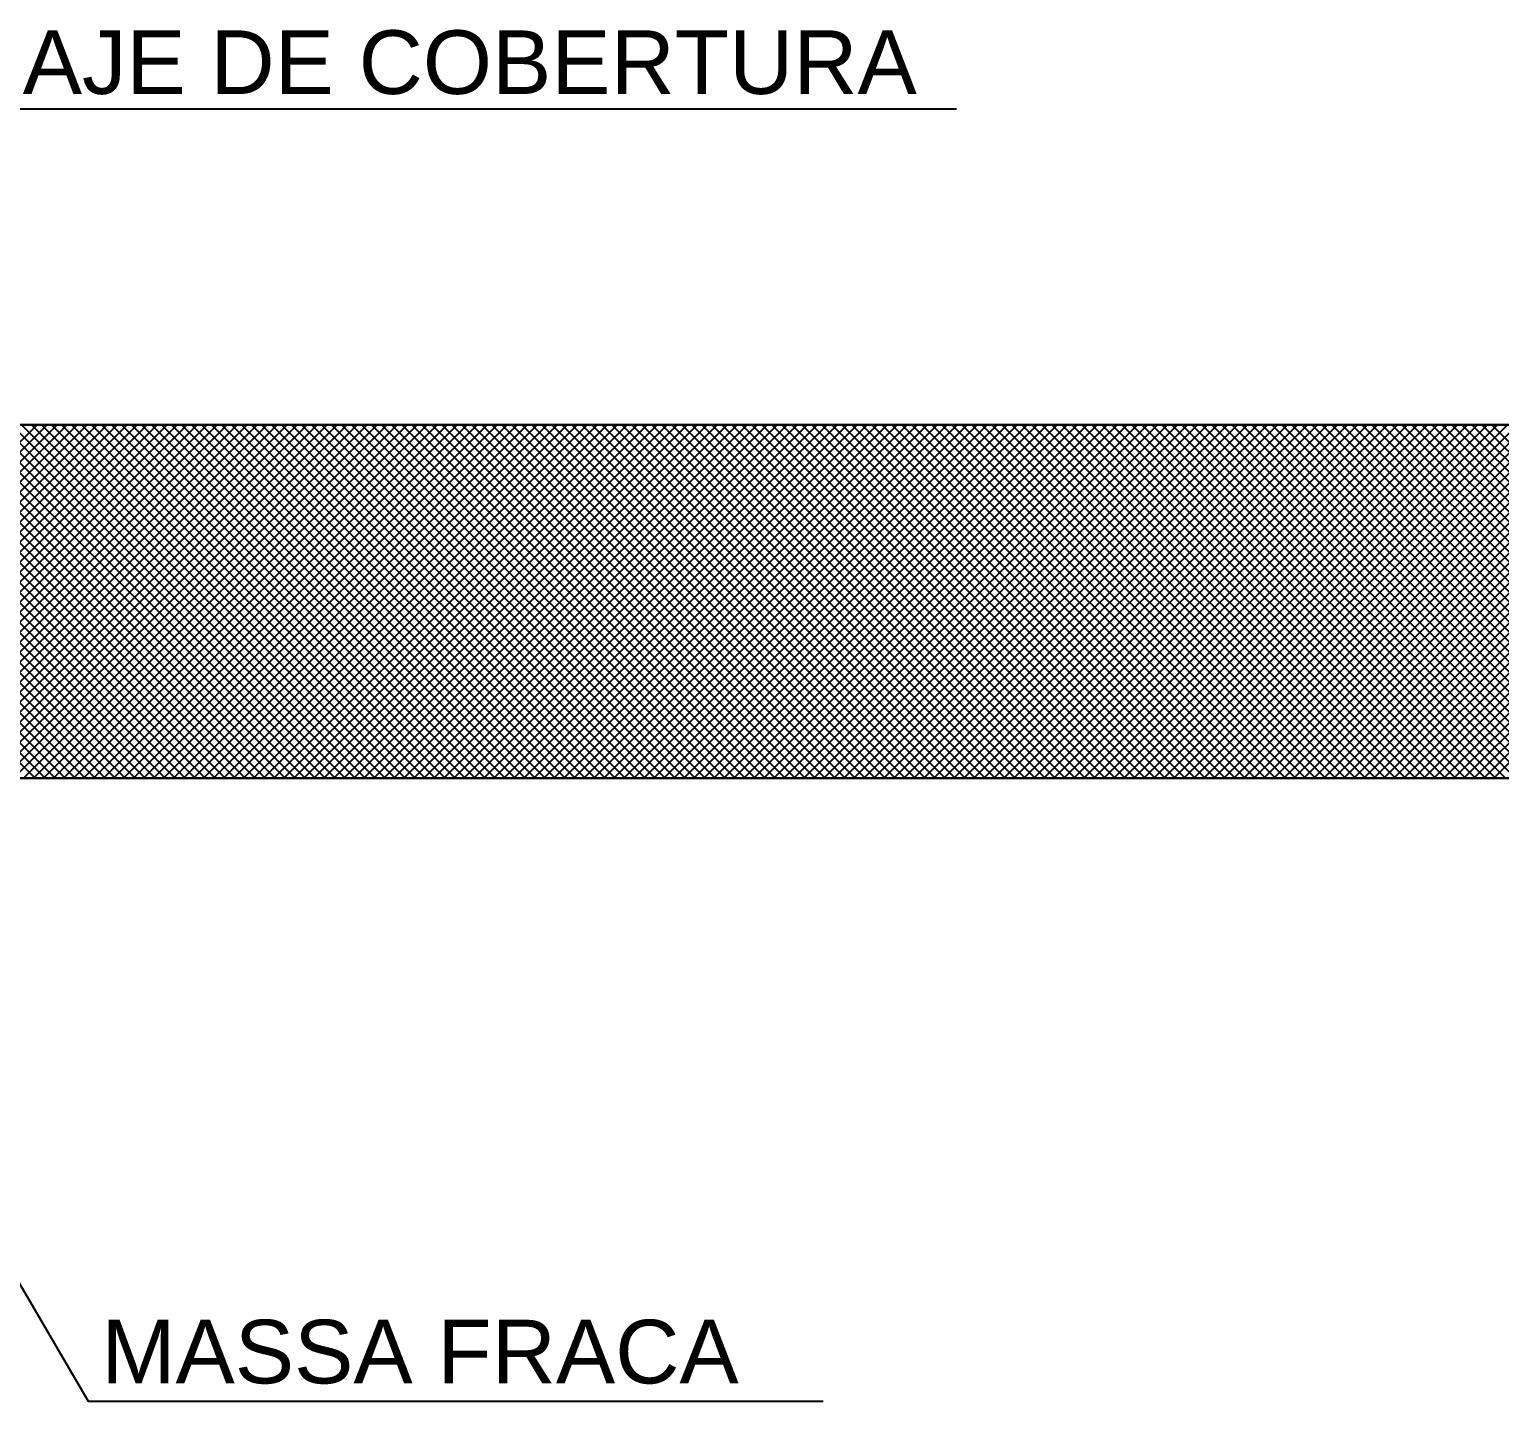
# Model space of a CAD drawing. Extents: x 0 to 119, y 0 to 84.
# Drawn here: x 78.729 to 80.808, y 52.737 to 54.678 of the extents above; entities that cross this region are included whole.
import ezdxf

# ---------------------------------------------------------------- set-up
doc = ezdxf.new("R2010")
doc.units = 0
doc.header["$MEASUREMENT"] = 0
for name, color, linetype in [('29', 9, 'CONTINUOUS'), ('3', 7, 'CONTINUOUS'), ('6', 178, 'CONTINUOUS')]:
    doc.layers.add(name, color=color, linetype=linetype)
doc.styles.add('TQS_ARIAL', font='arial.ttf')

msp = doc.modelspace()

# ---------------------------------------------------------------- linework, layer by layer
at = {"layer": '29', "color": 9, "linetype": 'Continuous'}
for p, q in [((78.237426, 54.118821), (78.737426, 53.618821)), ((78.240279, 53.618821), (78.740279, 54.118821)), ((78.251568, 54.118821), (78.751568, 53.618821)), ((78.254421, 53.618821), (78.754421, 54.118821)), ((78.26571, 54.118821), (78.76571, 53.618821)), ((78.268564, 53.618821), (78.768564, 54.118821)), ((78.279853, 54.118821), (78.779853, 53.618821)), ((78.282706, 53.618821), (78.782706, 54.118821)), ((78.293995, 54.118821), (78.793995, 53.618821)), ((78.296848, 53.618821), (78.796848, 54.118821)), ((78.308137, 54.118821), (78.808137, 53.618821)), ((78.31099, 53.618821), (78.81099, 54.118821)), ((78.322279, 54.118821), (78.822279, 53.618821)), ((78.325132, 53.618821), (78.825132, 54.118821)), ((78.336421, 54.118821), (78.836421, 53.618821)), ((78.339274, 53.618821), (78.839274, 54.118821)), ((78.350563, 54.118821), (78.850563, 53.618821)), ((78.353416, 53.618821), (78.853416, 54.118821)), ((78.364705, 54.118821), (78.864705, 53.618821)), ((78.367559, 53.618821), (78.867559, 54.118821)), ((78.378847, 54.118821), (78.878847, 53.618821)), ((78.381701, 53.618821), (78.881701, 54.118821)), ((78.39299, 54.118821), (78.89299, 53.618821)), ((78.395843, 53.618821), (78.895843, 54.118821)), ((78.407132, 54.118821), (78.907132, 53.618821)), ((78.409985, 53.618821), (78.909985, 54.118821)), ((78.421274, 54.118821), (78.921274, 53.618821)), ((78.424127, 53.618821), (78.924127, 54.118821)), ((78.435416, 54.118821), (78.935416, 53.618821)), ((78.438269, 53.618821), (78.938269, 54.118821)), ((78.449558, 54.118821), (78.949558, 53.618821)), ((78.452411, 53.618821), (78.952411, 54.118821)), ((78.4637, 54.118821), (78.9637, 53.618821)), ((78.466553, 53.618821), (78.966553, 54.118821)), ((78.477842, 54.118821), (78.977842, 53.618821)), ((78.480696, 53.618821), (78.980696, 54.118821)), ((78.491985, 54.118821), (78.991985, 53.618821)), ((78.494838, 53.618821), (78.994838, 54.118821)), ((78.506127, 54.118821), (79.006127, 53.618821)), ((78.50898, 53.618821), (79.00898, 54.118821)), ((78.520269, 54.118821), (79.020269, 53.618821)), ((78.523122, 53.618821), (79.023122, 54.118821)), ((78.534411, 54.118821), (79.034411, 53.618821)), ((78.537264, 53.618821), (79.037264, 54.118821)), ((78.548553, 54.118821), (79.048553, 53.618821)), ((78.551406, 53.618821), (79.051406, 54.118821)), ((78.562695, 54.118821), (79.062695, 53.618821)), ((78.565548, 53.618821), (79.065548, 54.118821)), ((78.576837, 54.118821), (79.076837, 53.618821)), ((78.579691, 53.618821), (79.079691, 54.118821)), ((78.590979, 54.118821), (79.090979, 53.618821)), ((78.593833, 53.618821), (79.093833, 54.118821)), ((78.605122, 54.118821), (79.105122, 53.618821)), ((78.607975, 53.618821), (79.107975, 54.118821)), ((78.619264, 54.118821), (79.119264, 53.618821)), ((78.622117, 53.618821), (79.122117, 54.118821)), ((78.633406, 54.118821), (79.133406, 53.618821)), ((78.636259, 53.618821), (79.136259, 54.118821)), ((78.647548, 54.118821), (79.147548, 53.618821)), ((78.650401, 53.618821), (79.150401, 54.118821)), ((78.66169, 54.118821), (79.16169, 53.618821)), ((78.664543, 53.618821), (79.164543, 54.118821)), ((78.675832, 54.118821), (79.175832, 53.618821)), ((78.678686, 53.618821), (79.178686, 54.118821)), ((78.689974, 54.118821), (79.189974, 53.618821)), ((78.692828, 53.618821), (79.192828, 54.118821)), ((78.704117, 54.118821), (79.204117, 53.618821)), ((78.70697, 53.618821), (79.20697, 54.118821)), ((78.718259, 54.118821), (79.218259, 53.618821)), ((78.721112, 53.618821), (79.221112, 54.118821)), ((78.732401, 54.118821), (79.232401, 53.618821)), ((78.735254, 53.618821), (79.235254, 54.118821)), ((78.746543, 54.118821), (79.246543, 53.618821)), ((78.749396, 53.618821), (79.249396, 54.118821)), ((78.760685, 54.118821), (79.260685, 53.618821)), ((78.763538, 53.618821), (79.263538, 54.118821)), ((78.774827, 54.118821), (79.274827, 53.618821)), ((78.77768, 53.618821), (79.27768, 54.118821)), ((78.788969, 54.118821), (79.288969, 53.618821)), ((78.791823, 53.618821), (79.291823, 54.118821)), ((78.803112, 54.118821), (79.303112, 53.618821)), ((78.805965, 53.618821), (79.305965, 54.118821)), ((78.817254, 54.118821), (79.317254, 53.618821)), ((78.820107, 53.618821), (79.320107, 54.118821)), ((78.831396, 54.118821), (79.331396, 53.618821)), ((78.834249, 53.618821), (79.334249, 54.118821)), ((78.845538, 54.118821), (79.345538, 53.618821)), ((78.848391, 53.618821), (79.348391, 54.118821)), ((78.85968, 54.118821), (79.35968, 53.618821)), ((78.862533, 53.618821), (79.362533, 54.118821)), ((78.873822, 54.118821), (79.373822, 53.618821)), ((78.876675, 53.618821), (79.376675, 54.118821)), ((78.887964, 54.118821), (79.387964, 53.618821)), ((78.890818, 53.618821), (79.390818, 54.118821)), ((78.902106, 54.118821), (79.402106, 53.618821)), ((78.90496, 53.618821), (79.40496, 54.118821)), ((78.916249, 54.118821), (79.416249, 53.618821)), ((78.919102, 53.618821), (79.419102, 54.118821)), ((78.930391, 54.118821), (79.430391, 53.618821)), ((78.933244, 53.618821), (79.433244, 54.118821)), ((78.944533, 54.118821), (79.444533, 53.618821)), ((78.947386, 53.618821), (79.447386, 54.118821)), ((78.958675, 54.118821), (79.458675, 53.618821)), ((78.961528, 53.618821), (79.461528, 54.118821)), ((78.972817, 54.118821), (79.472817, 53.618821)), ((78.97567, 53.618821), (79.47567, 54.118821)), ((78.986959, 54.118821), (79.486959, 53.618821)), ((78.989813, 53.618821), (79.489813, 54.118821)), ((79.001101, 54.118821), (79.501101, 53.618821)), ((79.003955, 53.618821), (79.503955, 54.118821)), ((79.015244, 54.118821), (79.515244, 53.618821)), ((79.018097, 53.618821), (79.518097, 54.118821)), ((79.029386, 54.118821), (79.529386, 53.618821)), ((79.032239, 53.618821), (79.532239, 54.118821)), ((79.043528, 54.118821), (79.543528, 53.618821)), ((79.046381, 53.618821), (79.546381, 54.118821)), ((79.05767, 54.118821), (79.55767, 53.618821)), ((79.060523, 53.618821), (79.560523, 54.118821)), ((79.071812, 54.118821), (79.571812, 53.618821)), ((79.074665, 53.618821), (79.574665, 54.118821)), ((79.085954, 54.118821), (79.585954, 53.618821)), ((79.088807, 53.618821), (79.588807, 54.118821)), ((79.100096, 54.118821), (79.600096, 53.618821)), ((79.10295, 53.618821), (79.60295, 54.118821)), ((79.114239, 54.118821), (79.614239, 53.618821)), ((79.117092, 53.618821), (79.617092, 54.118821)), ((79.128381, 54.118821), (79.628381, 53.618821)), ((79.131234, 53.618821), (79.631234, 54.118821)), ((79.142523, 54.118821), (79.642523, 53.618821)), ((79.145376, 53.618821), (79.645376, 54.118821)), ((79.156665, 54.118821), (79.656665, 53.618821)), ((79.159518, 53.618821), (79.659518, 54.118821)), ((79.170807, 54.118821), (79.670807, 53.618821)), ((79.17366, 53.618821), (79.67366, 54.118821)), ((79.184949, 54.118821), (79.684949, 53.618821)), ((79.187802, 53.618821), (79.687802, 54.118821)), ((79.199091, 54.118821), (79.699091, 53.618821)), ((79.201945, 53.618821), (79.701945, 54.118821)), ((79.213233, 54.118821), (79.713233, 53.618821)), ((79.216087, 53.618821), (79.716087, 54.118821)), ((79.227376, 54.118821), (79.727376, 53.618821)), ((79.230229, 53.618821), (79.730229, 54.118821)), ((79.241518, 54.118821), (79.741518, 53.618821)), ((79.244371, 53.618821), (79.744371, 54.118821)), ((79.25566, 54.118821), (79.75566, 53.618821)), ((79.258513, 53.618821), (79.758513, 54.118821)), ((79.269802, 54.118821), (79.769802, 53.618821)), ((79.272655, 53.618821), (79.772655, 54.118821)), ((79.283944, 54.118821), (79.783944, 53.618821)), ((79.286797, 53.618821), (79.786797, 54.118821)), ((79.298086, 54.118821), (79.798086, 53.618821)), ((79.30094, 53.618821), (79.80094, 54.118821)), ((79.312228, 54.118821), (79.812228, 53.618821)), ((79.315082, 53.618821), (79.815082, 54.118821)), ((79.326371, 54.118821), (79.826371, 53.618821)), ((79.329224, 53.618821), (79.829224, 54.118821)), ((79.340513, 54.118821), (79.840513, 53.618821)), ((79.343366, 53.618821), (79.843366, 54.118821)), ((79.354655, 54.118821), (79.854655, 53.618821)), ((79.357508, 53.618821), (79.857508, 54.118821)), ((79.368797, 54.118821), (79.868797, 53.618821)), ((79.37165, 53.618821), (79.87165, 54.118821)), ((79.382939, 54.118821), (79.882939, 53.618821)), ((79.385792, 53.618821), (79.885792, 54.118821)), ((79.397081, 54.118821), (79.897081, 53.618821)), ((79.399934, 53.618821), (79.899934, 54.118821)), ((79.411223, 54.118821), (79.911223, 53.618821)), ((79.414077, 53.618821), (79.914077, 54.118821)), ((79.425365, 54.118821), (79.925365, 53.618821)), ((79.428219, 53.618821), (79.928219, 54.118821)), ((79.439508, 54.118821), (79.939508, 53.618821)), ((79.442361, 53.618821), (79.942361, 54.118821)), ((79.45365, 54.118821), (79.95365, 53.618821)), ((79.456503, 53.618821), (79.956503, 54.118821)), ((79.467792, 54.118821), (79.967792, 53.618821)), ((79.470645, 53.618821), (79.970645, 54.118821)), ((79.481934, 54.118821), (79.981934, 53.618821)), ((79.484787, 53.618821), (79.984787, 54.118821)), ((79.496076, 54.118821), (79.996076, 53.618821)), ((79.498929, 53.618821), (79.998929, 54.118821)), ((79.510218, 54.118821), (80.010218, 53.618821)), ((79.513072, 53.618821), (80.013072, 54.118821)), ((79.52436, 54.118821), (80.02436, 53.618821)), ((79.527214, 53.618821), (80.027214, 54.118821)), ((79.538503, 54.118821), (80.038503, 53.618821)), ((79.541356, 53.618821), (80.041356, 54.118821)), ((79.552645, 54.118821), (80.052645, 53.618821)), ((79.555498, 53.618821), (80.055498, 54.118821)), ((79.566787, 54.118821), (80.066787, 53.618821)), ((79.56964, 53.618821), (80.06964, 54.118821)), ((79.580929, 54.118821), (80.080929, 53.618821)), ((79.583782, 53.618821), (80.083782, 54.118821)), ((79.595071, 54.118821), (80.095071, 53.618821)), ((79.597924, 53.618821), (80.097924, 54.118821)), ((79.609213, 54.118821), (80.109213, 53.618821)), ((79.612066, 53.618821), (80.112066, 54.118821)), ((79.623355, 54.118821), (80.123355, 53.618821)), ((79.626209, 53.618821), (80.126209, 54.118821)), ((79.637498, 54.118821), (80.137498, 53.618821)), ((79.640351, 53.618821), (80.140351, 54.118821)), ((79.65164, 54.118821), (80.15164, 53.618821)), ((79.654493, 53.618821), (80.154493, 54.118821)), ((79.665782, 54.118821), (80.165782, 53.618821)), ((79.668635, 53.618821), (80.168635, 54.118821)), ((79.679924, 54.118821), (80.179924, 53.618821)), ((79.682777, 53.618821), (80.182777, 54.118821)), ((79.694066, 54.118821), (80.194066, 53.618821)), ((79.696919, 53.618821), (80.196919, 54.118821)), ((79.708208, 54.118821), (80.208208, 53.618821)), ((79.711061, 53.618821), (80.211061, 54.118821)), ((79.72235, 54.118821), (80.22235, 53.618821)), ((79.725204, 53.618821), (80.225204, 54.118821)), ((79.736492, 54.118821), (80.236492, 53.618821)), ((79.739346, 53.618821), (80.239346, 54.118821)), ((79.750635, 54.118821), (80.250635, 53.618821)), ((79.753488, 53.618821), (80.253488, 54.118821)), ((79.764777, 54.118821), (80.264777, 53.618821)), ((79.76763, 53.618821), (80.26763, 54.118821)), ((79.778919, 54.118821), (80.278919, 53.618821)), ((79.781772, 53.618821), (80.281772, 54.118821)), ((79.793061, 54.118821), (80.293061, 53.618821)), ((79.795914, 53.618821), (80.295914, 54.118821)), ((79.807203, 54.118821), (80.307203, 53.618821)), ((79.810056, 53.618821), (80.310056, 54.118821)), ((79.821345, 54.118821), (80.321345, 53.618821)), ((79.824199, 53.618821), (80.324199, 54.118821)), ((79.835487, 54.118821), (80.335487, 53.618821)), ((79.838341, 53.618821), (80.338341, 54.118821)), ((79.84963, 54.118821), (80.34963, 53.618821)), ((79.852483, 53.618821), (80.352483, 54.118821)), ((79.863772, 54.118821), (80.363772, 53.618821)), ((79.866625, 53.618821), (80.366625, 54.118821)), ((79.877914, 54.118821), (80.377914, 53.618821)), ((79.880767, 53.618821), (80.380767, 54.118821)), ((79.892056, 54.118821), (80.392056, 53.618821)), ((79.894909, 53.618821), (80.394909, 54.118821)), ((79.906198, 54.118821), (80.406198, 53.618821)), ((79.909051, 53.618821), (80.409051, 54.118821)), ((79.92034, 54.118821), (80.42034, 53.618821)), ((79.923193, 53.618821), (80.423193, 54.118821)), ((79.934482, 54.118821), (80.434482, 53.618821)), ((79.937336, 53.618821), (80.437336, 54.118821)), ((79.948625, 54.118821), (80.448625, 53.618821)), ((79.951478, 53.618821), (80.451478, 54.118821)), ((79.962767, 54.118821), (80.462767, 53.618821)), ((79.96562, 53.618821), (80.46562, 54.118821)), ((79.976909, 54.118821), (80.476909, 53.618821)), ((79.979762, 53.618821), (80.479762, 54.118821)), ((79.991051, 54.118821), (80.491051, 53.618821)), ((79.993904, 53.618821), (80.493904, 54.118821)), ((80.005193, 54.118821), (80.505193, 53.618821)), ((80.008046, 53.618821), (80.508046, 54.118821)), ((80.019335, 54.118821), (80.519335, 53.618821)), ((80.022188, 53.618821), (80.522188, 54.118821)), ((80.033477, 54.118821), (80.533477, 53.618821)), ((80.036331, 53.618821), (80.536331, 54.118821)), ((80.047619, 54.118821), (80.547619, 53.618821)), ((80.050473, 53.618821), (80.550473, 54.118821)), ((80.061762, 54.118821), (80.561762, 53.618821)), ((80.064615, 53.618821), (80.564615, 54.118821)), ((80.075904, 54.118821), (80.575904, 53.618821)), ((80.078757, 53.618821), (80.578757, 54.118821)), ((80.090046, 54.118821), (80.590046, 53.618821)), ((80.092899, 53.618821), (80.592899, 54.118821)), ((80.104188, 54.118821), (80.604188, 53.618821)), ((80.107041, 53.618821), (80.607041, 54.118821)), ((80.11833, 54.118821), (80.61833, 53.618821)), ((80.121183, 53.618821), (80.621183, 54.118821)), ((80.132472, 54.118821), (80.632472, 53.618821)), ((80.135326, 53.618821), (80.635326, 54.118821)), ((80.146614, 54.118821), (80.646614, 53.618821)), ((80.149468, 53.618821), (80.649468, 54.118821)), ((80.160757, 54.118821), (80.660757, 53.618821)), ((80.16361, 53.618821), (80.66361, 54.118821)), ((80.174899, 54.118821), (80.674899, 53.618821)), ((80.177752, 53.618821), (80.677752, 54.118821)), ((80.189041, 54.118821), (80.689041, 53.618821)), ((80.191894, 53.618821), (80.691894, 54.118821)), ((80.203183, 54.118821), (80.703183, 53.618821)), ((80.206036, 53.618821), (80.706036, 54.118821)), ((80.217325, 54.118821), (80.717325, 53.618821)), ((80.220178, 53.618821), (80.720178, 54.118821)), ((80.231467, 54.118821), (80.731467, 53.618821)), ((80.23432, 53.618821), (80.73432, 54.118821)), ((80.245609, 54.118821), (80.745609, 53.618821)), ((80.248463, 53.618821), (80.748463, 54.118821)), ((80.259751, 54.118821), (80.759751, 53.618821)), ((80.262605, 53.618821), (80.762605, 54.118821)), ((80.273894, 54.118821), (80.773894, 53.618821)), ((80.276747, 53.618821), (80.776747, 54.118821)), ((80.288036, 54.118821), (80.788036, 53.618821)), ((80.290889, 53.618821), (80.790889, 54.118821)), ((80.302178, 54.118821), (80.802178, 53.618821)), ((80.305031, 53.618821), (80.805031, 54.118821)), ((80.31632, 54.118821), (80.81632, 53.618821)), ((80.319173, 53.618821), (80.819173, 54.118821)), ((80.330462, 54.118821), (80.830462, 53.618821)), ((80.333315, 53.618821), (80.833315, 54.118821)), ((80.344604, 54.118821), (80.844604, 53.618821)), ((80.347458, 53.618821), (80.847458, 54.118821)), ((80.358746, 54.118821), (80.858746, 53.618821)), ((80.3616, 53.618821), (80.8616, 54.118821)), ((80.372889, 54.118821), (80.872889, 53.618821)), ((80.375742, 53.618821), (80.875742, 54.118821)), ((80.387031, 54.118821), (80.887031, 53.618821)), ((80.389884, 53.618821), (80.889884, 54.118821)), ((80.401173, 54.118821), (80.901173, 53.618821)), ((80.404026, 53.618821), (80.904026, 54.118821)), ((80.415315, 54.118821), (80.915315, 53.618821)), ((80.418168, 53.618821), (80.918168, 54.118821)), ((80.429457, 54.118821), (80.929457, 53.618821)), ((80.43231, 53.618821), (80.93231, 54.118821)), ((80.443599, 54.118821), (80.943599, 53.618821)), ((80.446452, 53.618821), (80.946452, 54.118821)), ((80.457741, 54.118821), (80.957741, 53.618821)), ((80.460595, 53.618821), (80.960595, 54.118821)), ((80.471884, 54.118821), (80.971884, 53.618821)), ((80.474737, 53.618821), (80.974737, 54.118821)), ((80.486026, 54.118821), (80.986026, 53.618821)), ((80.488879, 53.618821), (80.988879, 54.118821)), ((80.500168, 54.118821), (81.000168, 53.618821)), ((80.503021, 53.618821), (81.003021, 54.118821)), ((80.51431, 54.118821), (81.01431, 53.618821)), ((80.517163, 53.618821), (81.017163, 54.118821)), ((80.528452, 54.118821), (81.028452, 53.618821)), ((80.531305, 53.618821), (81.031305, 54.118821)), ((80.542594, 54.118821), (81.042594, 53.618821)), ((80.545447, 53.618821), (81.045447, 54.118821)), ((80.556736, 54.118821), (81.056736, 53.618821)), ((80.55959, 53.618821), (81.05959, 54.118821)), ((80.570878, 54.118821), (81.070878, 53.618821)), ((80.573732, 53.618821), (81.073732, 54.118821)), ((80.585021, 54.118821), (81.085021, 53.618821)), ((80.587874, 53.618821), (81.087874, 54.118821)), ((80.599163, 54.118821), (81.099163, 53.618821)), ((80.602016, 53.618821), (81.102016, 54.118821)), ((80.613305, 54.118821), (81.113305, 53.618821)), ((80.616158, 53.618821), (81.116158, 54.118821)), ((80.627447, 54.118821), (81.127447, 53.618821)), ((80.6303, 53.618821), (81.1303, 54.118821)), ((80.641589, 54.118821), (81.141589, 53.618821)), ((80.644442, 53.618821), (81.144442, 54.118821)), ((80.655731, 54.118821), (81.155731, 53.618821)), ((80.658585, 53.618821), (81.158585, 54.118821)), ((80.669873, 54.118821), (81.169873, 53.618821)), ((80.672727, 53.618821), (81.172727, 54.118821)), ((80.684016, 54.118821), (81.184016, 53.618821)), ((80.686869, 53.618821), (81.186869, 54.118821)), ((80.698158, 54.118821), (81.198158, 53.618821)), ((80.701011, 53.618821), (81.201011, 54.118821)), ((80.7123, 54.118821), (81.2123, 53.618821)), ((80.715153, 53.618821), (81.215153, 54.118821)), ((80.726442, 54.118821), (81.226442, 53.618821)), ((80.729295, 53.618821), (81.229295, 54.118821)), ((80.740584, 54.118821), (81.240584, 53.618821)), ((80.743437, 53.618821), (81.243437, 54.118821)), ((80.754726, 54.118821), (81.254726, 53.618821)), ((80.757579, 53.618821), (81.257579, 54.118821)), ((80.768868, 54.118821), (81.268868, 53.618821)), ((80.771722, 53.618821), (81.271722, 54.118821)), ((80.783011, 54.118821), (81.283011, 53.618821)), ((80.785864, 53.618821), (81.285864, 54.118821)), ((80.797153, 54.118821), (81.297153, 53.618821)), ((80.800006, 53.618821), (81.300006, 54.118821))]:
    msp.add_line(p, q, dxfattribs=at)
msp.add_lwpolyline([(76.660383, 53.618821), (76.660383, 54.118821), (84.654183, 54.118821), (84.654183, 53.952154), (84.904183, 53.868821), (84.404183, 53.868821), (84.654183, 53.785488), (84.654183, 53.618821), (76.660383, 53.618821)], dxfattribs=at)
at = {"layer": '3', "color": 7, "linetype": 'Continuous'}
for points in [[(80.040201, 54.565225), (77.793062, 54.565225), (77.988009, 53.528319), (77.949076, 53.647101), (77.988009, 53.528319), (77.981145, 53.65313)], [(79.851896, 52.737128), (78.812775, 52.737128), (78.353799, 53.522894), (78.430395, 53.424111), (78.353799, 53.522894), (78.402218, 53.407653)]]:
    msp.add_lwpolyline(points, dxfattribs=at)
at = {"layer": '6', "color": 178, "linetype": 'Continuous'}
for p, q in [((83.129773, 54.118821), (76.660383, 54.118821)), ((76.660383, 53.618821), (83.129773, 53.618821))]:
    msp.add_line(p, q, dxfattribs=at)

# ---------------------------------------------------------------- texts
at = {"layer": '3', "color": 7, "linetype": 'Continuous', "style": 'TQS_ARIAL'}
for s, p in [('JUNTA SOB A LAJE DE COBERTURA', (77.790684, 54.586626)), ('MASSA FRACA', (78.831134, 52.762831))]:
    msp.add_text(s, height=0.09, dxfattribs=at).set_placement(p)

doc.saveas('drawing.dxf')
